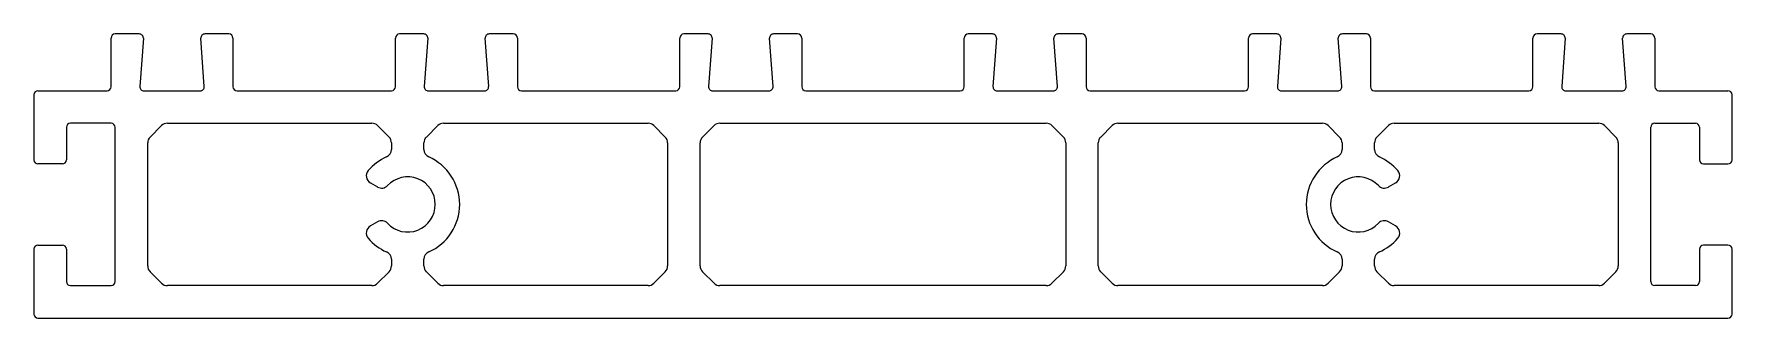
# Model space of a CAD drawing. Extents: x 1637 to 1846, y 2118 to 2153.
import ezdxf

# ---------------------------------------------------------------- set-up
doc = ezdxf.new("R2010")
doc.units = 0
doc.layers.get('0').update_dxf_attribs({"linetype": 'CONTINUOUS'})

msp = doc.modelspace()

# ---------------------------------------------------------------- linework, layer by layer
for p, q in [((1650.27, 2153.03), (1647.3, 2153.03)), ((1661.3, 2153.03), (1658.34, 2153.03)), ((1685.27, 2153.03), (1682.3, 2153.03)), ((1696.3, 2153.03), (1693.34, 2153.03)), ((1720.27, 2153.03), (1717.3, 2153.03)), ((1731.3, 2153.03), (1728.34, 2153.03)), ((1755.27, 2153.03), (1752.3, 2153.03)), ((1766.3, 2153.03), (1763.34, 2153.03)), ((1790.27, 2153.03), (1787.3, 2153.03)), ((1801.3, 2153.03), (1798.34, 2153.03)), ((1825.27, 2153.03), (1822.3, 2153.03)), ((1836.3, 2153.03), (1833.34, 2153.03)), ((1646.8, 2146.53), (1646.8, 2152.53)), ((1650.77, 2152.5), (1650.34, 2146.57)), ((1658.27, 2146.57), (1657.84, 2152.5)), ((1661.8, 2152.53), (1661.8, 2146.53)), ((1681.8, 2146.53), (1681.8, 2152.53)), ((1685.77, 2152.5), (1685.34, 2146.57)), ((1693.27, 2146.57), (1692.84, 2152.5)), ((1696.8, 2152.53), (1696.8, 2146.53)), ((1716.8, 2146.53), (1716.8, 2152.53)), ((1720.77, 2152.5), (1720.34, 2146.57)), ((1728.27, 2146.57), (1727.84, 2152.5)), ((1731.8, 2152.53), (1731.8, 2146.53)), ((1751.8, 2146.53), (1751.8, 2152.53)), ((1755.77, 2152.5), (1755.34, 2146.57)), ((1763.27, 2146.57), (1762.84, 2152.5)), ((1766.8, 2152.53), (1766.8, 2146.53)), ((1786.8, 2146.53), (1786.8, 2152.53)), ((1790.77, 2152.5), (1790.34, 2146.57)), ((1798.27, 2146.57), (1797.84, 2152.5)), ((1801.8, 2152.53), (1801.8, 2146.53)), ((1821.8, 2146.53), (1821.8, 2152.53)), ((1825.77, 2152.5), (1825.34, 2146.57)), ((1833.27, 2146.57), (1832.84, 2152.5)), ((1836.8, 2152.53), (1836.8, 2146.53)), ((1637.3, 2145.53), (1637.3, 2137.53)), ((1637.8, 2146.03), (1646.3, 2146.03)), ((1650.84, 2146.03), (1657.77, 2146.03)), ((1662.3, 2146.03), (1681.3, 2146.03)), ((1685.84, 2146.03), (1692.77, 2146.03)), ((1697.3, 2146.03), (1716.3, 2146.03)), ((1720.84, 2146.03), (1727.77, 2146.03)), ((1732.3, 2146.03), (1751.3, 2146.03)), ((1755.84, 2146.03), (1762.77, 2146.03)), ((1767.3, 2146.03), (1786.3, 2146.03)), ((1790.84, 2146.03), (1797.77, 2146.03)), ((1802.3, 2146.03), (1821.3, 2146.03)), ((1825.84, 2146.03), (1832.77, 2146.03)), ((1837.3, 2146.03), (1845.8, 2146.03)), ((1846.3, 2137.53), (1846.3, 2145.53)), ((1641.3, 2141.53), (1641.3, 2137.53)), ((1646.8, 2142.03), (1641.8, 2142.03)), ((1647.3, 2122.53), (1647.3, 2141.53)), ((1651.6, 2140.33), (1653.01, 2141.74)), ((1653.72, 2142.03), (1678.89, 2142.03)), ((1679.6, 2141.74), (1681.01, 2140.33)), ((1685.6, 2140.33), (1687.01, 2141.74)), ((1687.72, 2142.03), (1712.89, 2142.03)), ((1713.6, 2141.74), (1715.01, 2140.33)), ((1719.6, 2140.33), (1721.01, 2141.74)), ((1721.72, 2142.03), (1761.89, 2142.03)), ((1762.6, 2141.74), (1764.01, 2140.33)), ((1768.6, 2140.33), (1770.01, 2141.74)), ((1770.72, 2142.03), (1795.89, 2142.03)), ((1796.6, 2141.74), (1798.01, 2140.33)), ((1802.6, 2140.33), (1804.01, 2141.74)), ((1804.72, 2142.03), (1829.89, 2142.03)), ((1830.6, 2141.74), (1832.01, 2140.33)), ((1836.3, 2122.53), (1836.3, 2141.53)), ((1836.8, 2142.03), (1841.8, 2142.03)), ((1842.3, 2141.53), (1842.3, 2137.53)), ((1651.3, 2124.45), (1651.3, 2139.62)), ((1681.3, 2139.62), (1681.3, 2138.8)), ((1685.3, 2138.8), (1685.3, 2139.62)), ((1715.3, 2139.62), (1715.3, 2124.45)), ((1719.3, 2124.45), (1719.3, 2139.62)), ((1764.3, 2139.62), (1764.3, 2124.45)), ((1768.3, 2124.45), (1768.3, 2139.62)), ((1798.3, 2139.62), (1798.3, 2138.8)), ((1802.3, 2138.8), (1802.3, 2139.62)), ((1832.3, 2139.62), (1832.3, 2124.45)), ((1640.8, 2137.03), (1637.8, 2137.03)), ((1842.8, 2137.03), (1845.8, 2137.03)), ((1678.71, 2134.69), (1679.59, 2134.18)), ((1804.01, 2134.18), (1804.9, 2134.69)), ((1679.59, 2129.89), (1678.71, 2129.38)), ((1804.9, 2129.38), (1804.01, 2129.89)), ((1637.3, 2126.53), (1637.3, 2118.53)), ((1637.8, 2127.03), (1640.8, 2127.03)), ((1641.3, 2126.53), (1641.3, 2122.53)), ((1842.3, 2126.53), (1842.3, 2122.53)), ((1845.8, 2127.03), (1842.8, 2127.03)), ((1846.3, 2118.53), (1846.3, 2126.53)), ((1653.01, 2122.33), (1651.6, 2123.74)), ((1681.01, 2123.74), (1679.6, 2122.33)), ((1681.3, 2125.27), (1681.3, 2124.45)), ((1685.3, 2124.45), (1685.3, 2125.27)), ((1687.01, 2122.33), (1685.6, 2123.74)), ((1715.01, 2123.74), (1713.6, 2122.33)), ((1721.01, 2122.33), (1719.6, 2123.74)), ((1764.01, 2123.74), (1762.6, 2122.33)), ((1770.01, 2122.33), (1768.6, 2123.74)), ((1798.01, 2123.74), (1796.6, 2122.33)), ((1798.3, 2125.27), (1798.3, 2124.45)), ((1802.3, 2124.45), (1802.3, 2125.27)), ((1804.01, 2122.33), (1802.6, 2123.74)), ((1832.01, 2123.74), (1830.6, 2122.33)), ((1641.8, 2122.03), (1646.8, 2122.03)), ((1678.89, 2122.03), (1653.72, 2122.03)), ((1712.89, 2122.03), (1687.72, 2122.03)), ((1761.89, 2122.03), (1721.72, 2122.03)), ((1795.89, 2122.03), (1770.72, 2122.03)), ((1829.89, 2122.03), (1804.72, 2122.03)), ((1841.8, 2122.03), (1836.8, 2122.03)), ((1637.8, 2118.03), (1845.8, 2118.03))]:
    msp.add_line(p, q)
for centre, radius, start, end in [((1647.3, 2152.53), 0.5, 90, 180), ((1650.27, 2152.53), 0.5, 355.9144, 90), ((1658.34, 2152.53), 0.5, 90, 184.0856), ((1661.3, 2152.53), 0.5, 0, 90), ((1682.3, 2152.53), 0.5, 90, 180), ((1685.27, 2152.53), 0.5, 355.9144, 90), ((1693.34, 2152.53), 0.5, 90, 184.0856), ((1696.3, 2152.53), 0.5, 0, 90), ((1717.3, 2152.53), 0.5, 90, 180), ((1720.27, 2152.53), 0.5, 355.9144, 90), ((1728.34, 2152.53), 0.5, 90, 184.0856), ((1731.3, 2152.53), 0.5, 0, 90), ((1752.3, 2152.53), 0.5, 90, 180), ((1755.27, 2152.53), 0.5, 355.9144, 90), ((1763.34, 2152.53), 0.5, 90, 184.0856), ((1766.3, 2152.53), 0.5, 0, 90), ((1787.3, 2152.53), 0.5, 90, 180), ((1790.27, 2152.53), 0.5, 355.9144, 90), ((1798.34, 2152.53), 0.5, 90, 184.0856), ((1801.3, 2152.53), 0.5, 0, 90), ((1822.3, 2152.53), 0.5, 90, 180), ((1825.27, 2152.53), 0.5, 355.9144, 90), ((1833.34, 2152.53), 0.5, 90, 184.0856), ((1836.3, 2152.53), 0.5, 0, 90), ((1646.3, 2146.53), 0.5, 270, 0), ((1650.84, 2146.53), 0.5, 175.9144, 270), ((1657.77, 2146.53), 0.5, 270, 4.0856), ((1662.3, 2146.53), 0.5, 180, 270), ((1681.3, 2146.53), 0.5, 270, 0), ((1685.84, 2146.53), 0.5, 175.9144, 270), ((1692.77, 2146.53), 0.5, 270, 4.0856), ((1697.3, 2146.53), 0.5, 180, 270), ((1716.3, 2146.53), 0.5, 270, 0), ((1720.84, 2146.53), 0.5, 175.9144, 270), ((1727.77, 2146.53), 0.5, 270, 4.0856), ((1732.3, 2146.53), 0.5, 180, 270), ((1751.3, 2146.53), 0.5, 270, 0), ((1755.84, 2146.53), 0.5, 175.9144, 270), ((1762.77, 2146.53), 0.5, 270, 4.0856), ((1767.3, 2146.53), 0.5, 180, 270), ((1786.3, 2146.53), 0.5, 270, 0), ((1790.84, 2146.53), 0.5, 175.9144, 270), ((1797.77, 2146.53), 0.5, 270, 4.0856), ((1802.3, 2146.53), 0.5, 180, 270), ((1821.3, 2146.53), 0.5, 270, 0), ((1825.84, 2146.53), 0.5, 175.9144, 270), ((1832.77, 2146.53), 0.5, 270, 4.0856), ((1837.3, 2146.53), 0.5, 180, 270), ((1637.8, 2145.53), 0.5, 90, 180), ((1845.8, 2145.53), 0.5, 0, 90), ((1641.8, 2141.53), 0.5, 90, 180), ((1646.8, 2141.53), 0.5, 0, 90), ((1652.3, 2139.62), 1, 135, 180), ((1653.72, 2141.03), 1, 90, 135), ((1678.89, 2141.03), 1, 45, 90), ((1680.3, 2139.62), 1, 0, 45), ((1686.3, 2139.62), 1, 135, 180), ((1687.72, 2141.03), 1, 90, 135), ((1712.89, 2141.03), 1, 45, 90), ((1714.3, 2139.62), 1, 0, 45), ((1720.3, 2139.62), 1, 135, 180), ((1721.72, 2141.03), 1, 90, 135), ((1761.89, 2141.03), 1, 45, 90), ((1763.3, 2139.62), 1, 0, 45), ((1769.3, 2139.62), 1, 135, 180), ((1770.72, 2141.03), 1, 90, 135), ((1795.89, 2141.03), 1, 45, 90), ((1797.3, 2139.62), 1, 0, 45), ((1803.3, 2139.62), 1, 135, 180), ((1804.72, 2141.03), 1, 90, 135), ((1829.89, 2141.03), 1, 45, 90), ((1831.3, 2139.62), 1, 0, 45), ((1836.8, 2141.53), 0.5, 90, 180), ((1841.8, 2141.53), 0.5, 0, 90), ((1680.3, 2138.8), 1, 293.9165, 360), ((1686.3, 2138.8), 1, 180, 246.0835), ((1797.3, 2138.8), 1, 293.9165, 360), ((1803.3, 2138.8), 1, 180, 246.0835), ((1637.8, 2137.53), 0.5, 180, 270), ((1640.8, 2137.53), 0.5, 270, 0), ((1679.21, 2135.55), 1, 139.3281, 240), ((1683.3, 2132.03), 6.4, 113.9165, 139.3281), ((1683.3, 2132.03), 6.4, 293.9165, 66.0835), ((1800.3, 2132.03), 6.4, 113.9165, 246.0835), ((1800.3, 2132.03), 6.4, 40.6719, 66.0835), ((1804.4, 2135.55), 1, 300, 40.6719), ((1842.8, 2137.53), 0.5, 180, 270), ((1845.8, 2137.53), 0.5, 270, 0), ((1680.09, 2135.04), 1, 240, 316.8634), ((1683.3, 2132.03), 3.4, 223.1366, 136.8634), ((1800.3, 2132.03), 3.4, 43.1366, 316.8634), ((1803.51, 2135.04), 1, 223.1366, 300), ((1680.09, 2129.03), 1, 43.1366, 120), ((1803.51, 2129.03), 1, 60, 136.8634), ((1679.21, 2128.51), 1, 120, 220.6719), ((1683.3, 2132.03), 6.4, 220.6719, 246.0835), ((1800.3, 2132.03), 6.4, 293.9165, 319.3281), ((1804.4, 2128.51), 1, 319.3281, 60), ((1637.8, 2126.53), 0.5, 90, 180), ((1640.8, 2126.53), 0.5, 0, 90), ((1680.3, 2125.27), 1, 0, 66.0835), ((1686.3, 2125.27), 1, 113.9165, 180), ((1797.3, 2125.27), 1, 0, 66.0835), ((1803.3, 2125.27), 1, 113.9165, 180), ((1842.8, 2126.53), 0.5, 90, 180), ((1845.8, 2126.53), 0.5, 0, 90), ((1652.3, 2124.45), 1, 180, 225), ((1680.3, 2124.45), 1, 315, 0), ((1686.3, 2124.45), 1, 180, 225), ((1714.3, 2124.45), 1, 315, 360), ((1720.3, 2124.45), 1, 180, 225), ((1763.3, 2124.45), 1, 315, 360), ((1769.3, 2124.45), 1, 180, 225), ((1797.3, 2124.45), 1, 315, 360), ((1803.3, 2124.45), 1, 180, 225), ((1831.3, 2124.45), 1, 315, 360), ((1641.8, 2122.53), 0.5, 180, 270), ((1646.8, 2122.53), 0.5, 270, 0), ((1653.72, 2123.03), 1, 225, 270), ((1678.89, 2123.03), 1, 270, 315), ((1687.72, 2123.03), 1, 225, 270), ((1712.89, 2123.03), 1, 270, 315), ((1721.72, 2123.03), 1, 225, 270), ((1761.89, 2123.03), 1, 270, 315), ((1770.72, 2123.03), 1, 225, 270), ((1795.89, 2123.03), 1, 270, 315), ((1804.72, 2123.03), 1, 225, 270), ((1829.89, 2123.03), 1, 270, 315), ((1836.8, 2122.53), 0.5, 180, 270), ((1841.8, 2122.53), 0.5, 270, 0), ((1637.8, 2118.53), 0.5, 180, 270), ((1845.8, 2118.53), 0.5, 270, 0)]:
    msp.add_arc(centre, radius, start, end)

doc.saveas('drawing.dxf')
